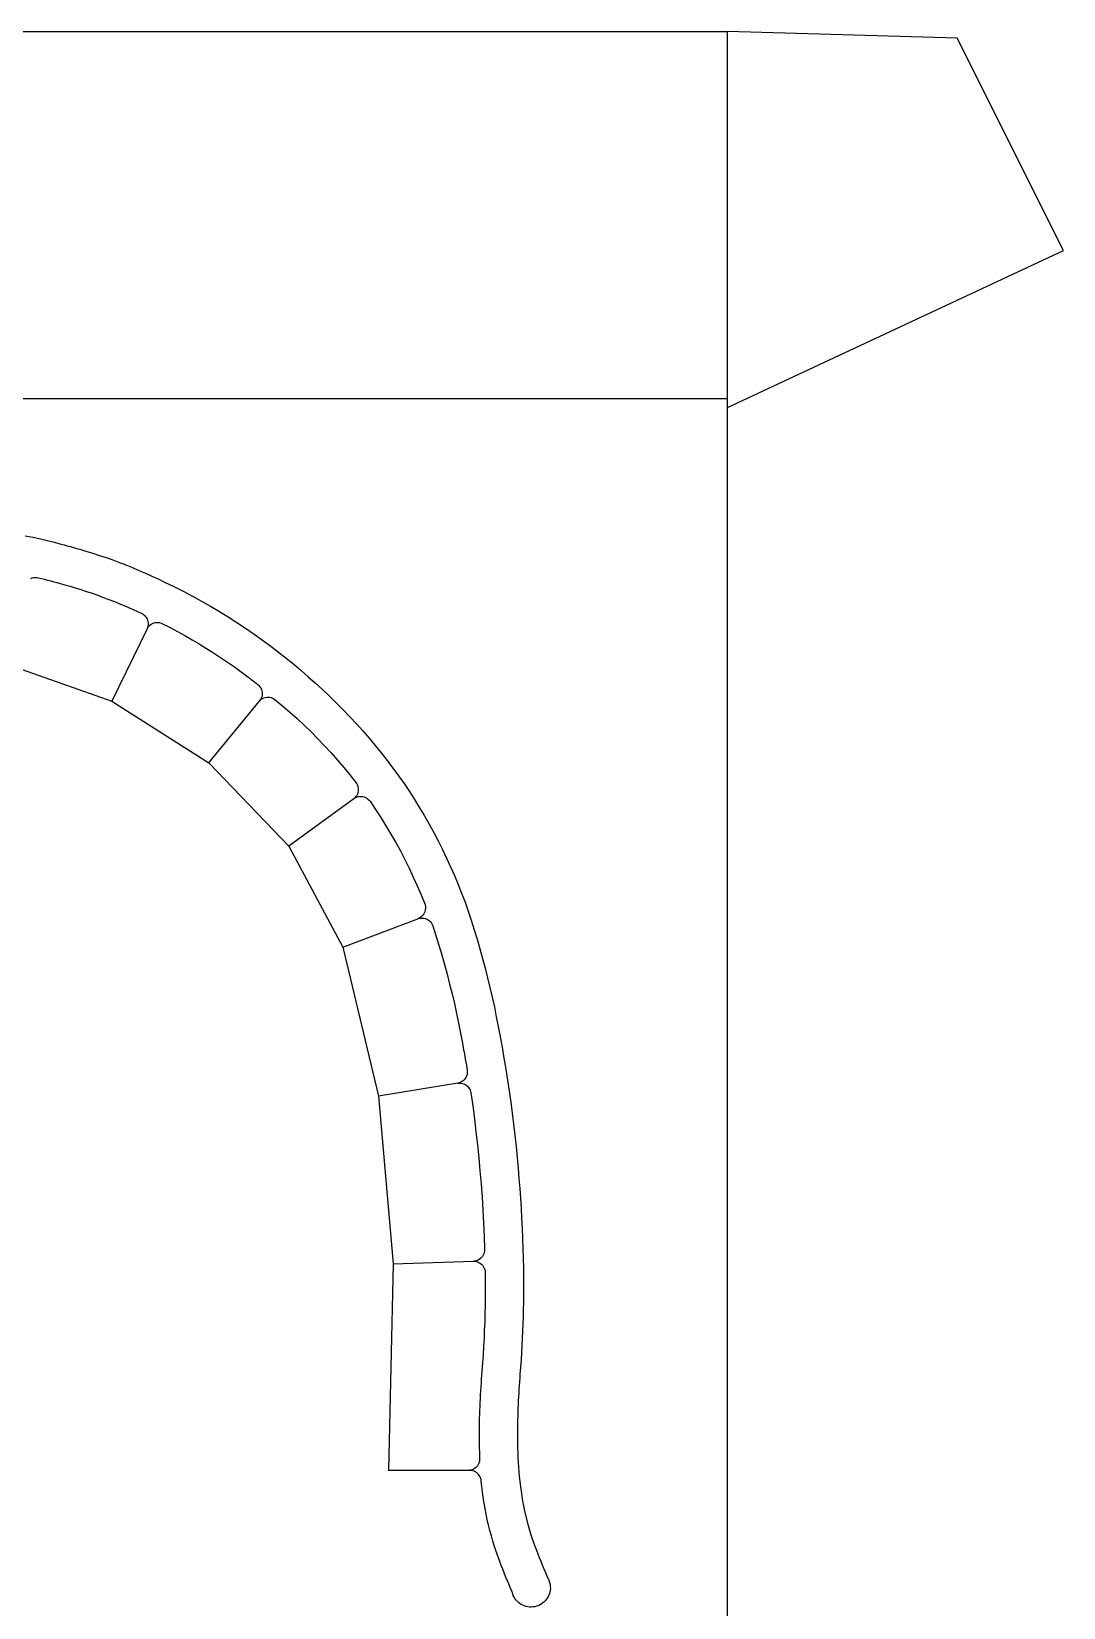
# Model space of a CAD drawing. Header units: millimetres. Extents: x 0 to 945, y 0 to 371.
# Drawn here: x 482.9 to 617.7, y 142.7 to 348.6 of the extents above; entities that cross this region are included whole.
import ezdxf

# ---------------------------------------------------------------- set-up
doc = ezdxf.new("R2010")
doc.units = ezdxf.units.MM
doc.layers.add('CREASE', color=5, linetype='CONTINUOUS')
doc.layers.add('CUT', color=1, linetype='CONTINUOUS')

msp = doc.modelspace()

# ---------------------------------------------------------------- linework, layer by layer
at = {"layer": 'CREASE'}
for p, q in [((573.7793, 299.5002), (617.7001, 319.9804)), ((573.7793, 300.6108), (371.7724, 300.6108)), ((573.7793, 83.6027), (573.7793, 299.5002)), ((480.1553, 265.7683), (493.3664, 261.1286)), ((493.3664, 261.1286), (506.0071, 253.0588)), ((506.0071, 253.0588), (516.4667, 242.1876)), ((516.4667, 242.1876), (523.5469, 228.9679)), ((523.5469, 228.9679), (528.1771, 209.5073)), ((528.1771, 209.5073), (530.1079, 187.5966)), ((530.1079, 187.5966), (529.4778, 160.6049))]:
    msp.add_line(p, q, dxfattribs=at)
at = {"layer": 'CUT'}
for p, q in [((472.7758, 348.6118), (573.7793, 348.6118)), ((603.8205, 347.7616), (573.7793, 348.6118)), ((573.7793, 299.5002), (573.7793, 348.6118)), ((617.7001, 319.9804), (603.8205, 347.7616)), ((482.0267, 282.739), (483.0353, 282.539)), ((483.0353, 282.539), (484.0453, 282.3199)), ((484.0453, 282.3199), (485.0557, 282.079)), ((485.0557, 282.079), (485.4663, 281.97)), ((485.4663, 281.97), (485.8756, 281.8694)), ((485.8756, 281.8694), (486.6968, 281.6489)), ((486.6968, 281.6489), (487.106, 281.5399)), ((487.106, 281.5399), (487.5167, 281.4299)), ((487.5167, 281.4299), (487.9259, 281.3099)), ((487.9259, 281.3099), (488.3365, 281.1999)), ((488.3365, 281.1999), (488.7362, 281.0799)), ((488.7362, 281.0799), (489.1454, 280.9695)), ((489.1454, 280.9695), (489.9667, 280.73)), ((489.9667, 280.73), (490.8462, 280.4502)), ((490.8462, 280.4502), (491.7154, 280.169)), ((491.7154, 280.169), (492.5864, 279.8699)), ((492.5864, 279.8699), (493.456, 279.5598)), ((493.456, 279.5598), (494.3271, 279.2388)), ((494.3271, 279.2388), (495.1867, 278.9093)), ((495.1867, 278.9093), (496.0359, 278.5593)), ((496.0359, 278.5593), (496.8861, 278.2094)), ((496.8861, 278.2094), (497.7363, 277.8386)), ((482.7461, 277.1496), (482.9263, 277.2198)), ((482.9263, 277.2198), (483.1264, 277.2696)), ((483.1264, 277.2696), (483.326, 277.289)), ((483.326, 277.289), (483.5356, 277.2791)), ((483.5356, 277.2791), (483.756, 277.2488)), ((483.756, 277.2488), (484.1558, 277.1496)), ((484.1558, 277.1496), (484.5569, 277.0395)), ((484.5569, 277.0395), (484.9562, 276.9387)), ((484.9562, 276.9387), (485.3559, 276.83)), ((485.3559, 276.83), (485.7556, 276.7196)), ((485.7556, 276.7196), (486.1567, 276.6095)), ((486.1567, 276.6095), (487.3554, 276.2786)), ((487.3554, 276.2786), (487.7456, 276.17)), ((487.7456, 276.17), (488.1464, 276.0486)), ((488.1464, 276.0486), (488.5461, 275.9287)), ((497.7363, 277.8386), (498.577, 277.4692)), ((498.577, 277.4692), (499.4162, 277.0794)), ((499.4162, 277.0794), (500.247, 276.6797)), ((500.247, 276.6797), (501.4665, 276.0899)), ((501.4665, 276.0899), (502.6766, 275.4796)), ((488.5461, 275.9287), (489.2862, 275.6986)), ((489.2862, 275.6986), (490.026, 275.4588)), ((490.026, 275.4588), (490.7661, 275.2093)), ((490.7661, 275.2093), (491.4964, 274.949)), ((491.4964, 274.949), (492.227, 274.6788)), ((492.227, 274.6788), (492.9558, 274.4089)), ((492.9558, 274.4089), (493.6765, 274.1193)), ((493.6765, 274.1193), (494.3958, 273.8286)), ((502.6766, 275.4796), (503.8767, 274.8499)), ((503.8767, 274.8499), (505.0564, 274.1993)), ((505.0564, 274.1993), (506.2375, 273.5294)), ((494.3958, 273.8286), (495.1165, 273.5294)), ((495.1165, 273.5294), (495.8264, 273.2197)), ((495.8264, 273.2197), (496.5361, 272.8997)), ((496.5361, 272.8997), (497.247, 272.5692)), ((497.247, 272.5692), (497.4262, 272.4697)), ((497.4262, 272.4697), (497.586, 272.3487)), ((497.586, 272.3487), (497.7268, 272.2093)), ((497.7268, 272.2093), (497.8464, 272.059)), ((497.8464, 272.059), (497.9473, 271.8897)), ((497.9473, 271.8897), (498.016, 271.7091)), ((506.2375, 273.5294), (507.4074, 272.839)), ((507.4074, 272.839), (508.5567, 272.1296)), ((508.5567, 272.1296), (509.6961, 271.399)), ((497.9568, 270.5587), (493.3664, 261.1286)), ((498.027, 270.7488), (497.9568, 270.5587)), ((497.9568, 270.5587), (498.0559, 270.7389)), ((498.016, 271.7091), (498.0668, 271.5288)), ((498.0767, 270.9485), (498.027, 270.7488)), ((498.0559, 270.7389), (498.1758, 270.8988)), ((498.0668, 271.5288), (498.0958, 271.3383)), ((498.1071, 271.1386), (498.0767, 270.9485)), ((498.0958, 271.3383), (498.1071, 271.1386)), ((498.1758, 270.8988), (498.3163, 271.0395)), ((498.3163, 271.0395), (498.4764, 271.1595)), ((498.4764, 271.1595), (498.6472, 271.2491)), ((498.6472, 271.2491), (498.8264, 271.3288)), ((498.8264, 271.3288), (499.0066, 271.3785)), ((499.0066, 271.3785), (499.2066, 271.399)), ((499.2066, 271.399), (499.3968, 271.399)), ((499.3968, 271.399), (499.5965, 271.3785)), ((499.5965, 271.3785), (499.7866, 271.3193)), ((499.7866, 271.3193), (499.9768, 271.2392)), ((499.9768, 271.2392), (500.9568, 270.7389)), ((500.9568, 270.7389), (501.917, 270.2196)), ((501.917, 270.2196), (502.8762, 269.6891)), ((509.6961, 271.399), (510.8275, 270.6493)), ((510.8275, 270.6493), (511.9465, 269.8792)), ((511.9465, 269.8792), (513.0475, 269.0894)), ((502.8762, 269.6891), (503.827, 269.1486)), ((503.827, 269.1486), (504.7672, 268.5891)), ((504.7672, 268.5891), (505.7069, 268.0091)), ((505.7069, 268.0091), (506.6273, 267.4288)), ((513.0475, 269.0894), (514.1376, 268.2794)), ((514.1376, 268.2794), (515.1367, 267.5184)), ((506.6273, 267.4288), (507.5463, 266.8295)), ((507.5463, 266.8295), (508.4575, 266.2093)), ((508.4575, 266.2093), (509.3571, 265.5894)), ((515.1367, 267.5184), (516.1277, 266.7384)), ((516.1277, 266.7384), (517.1073, 265.9394)), ((517.1073, 265.9394), (518.0679, 265.1291)), ((509.3571, 265.5894), (510.2475, 264.9389)), ((510.2475, 264.9389), (511.1267, 264.2884)), ((511.1267, 264.2884), (511.2368, 264.2087)), ((511.2368, 264.2087), (511.3376, 264.1286)), ((511.3376, 264.1286), (511.4463, 264.0485)), ((511.4463, 264.0485), (511.5567, 263.9593)), ((511.5567, 263.9593), (511.7772, 263.7991)), ((511.7772, 263.7991), (511.8763, 263.7194)), ((511.8763, 263.7194), (511.9864, 263.6284)), ((511.9864, 263.6284), (512.2069, 263.4685)), ((518.0679, 265.1291), (519.0172, 264.3092)), ((519.0172, 264.3092), (519.9571, 263.4685)), ((512.2069, 263.4685), (512.3078, 263.3789)), ((512.3078, 263.3789), (512.4164, 263.2989)), ((512.4164, 263.2989), (512.5667, 263.1585)), ((512.5667, 263.1585), (512.6976, 263.0082)), ((512.6976, 263.0082), (512.8066, 262.8388)), ((512.8673, 261.5187), (512.7664, 261.3395)), ((512.8066, 262.8388), (512.8863, 262.6582)), ((512.9262, 261.699), (512.8673, 261.5187)), ((512.8863, 262.6582), (512.947, 262.4695)), ((512.9773, 261.899), (512.9262, 261.699)), ((512.947, 262.4695), (512.9773, 262.2793)), ((512.9773, 262.2793), (512.9869, 262.0892)), ((512.9869, 262.0892), (512.9773, 261.899)), ((513.0475, 261.469), (513.2268, 261.5487)), ((513.2268, 261.5487), (513.4074, 261.5985)), ((513.4074, 261.5985), (513.5975, 261.6288)), ((513.5975, 261.6288), (513.7877, 261.6383)), ((513.7877, 261.6383), (513.9764, 261.6193)), ((513.9764, 261.6193), (514.1665, 261.5791)), ((514.1665, 261.5791), (514.3472, 261.5089)), ((519.9571, 263.4685), (520.8873, 262.6183)), ((520.8873, 262.6183), (521.7968, 261.7488)), ((521.7968, 261.7488), (522.6967, 260.8682)), ((506.0071, 253.0588), (512.5875, 261.0887)), ((512.5875, 261.0887), (512.7265, 261.239)), ((512.7664, 261.3395), (512.6464, 261.1684)), ((512.7265, 261.239), (512.8768, 261.3586)), ((512.8768, 261.3586), (513.0475, 261.469)), ((514.3472, 261.5089), (514.5278, 261.4193)), ((514.5278, 261.4193), (514.6971, 261.2983)), ((514.6971, 261.2983), (515.6673, 260.4989)), ((515.6673, 260.4989), (516.6166, 259.6691)), ((516.6166, 259.6691), (517.5564, 258.8288)), ((522.6967, 260.8682), (523.5868, 259.9683)), ((523.5868, 259.9683), (524.4578, 259.0588)), ((517.5564, 258.8288), (518.4771, 257.9687)), ((518.4771, 257.9687), (519.3866, 257.0882)), ((524.4578, 259.0588), (525.3175, 258.1384)), ((525.3175, 258.1384), (526.1568, 257.2191)), ((519.3866, 257.0882), (520.2767, 256.1981)), ((520.2767, 256.1981), (521.1477, 255.2883)), ((526.1568, 257.2191), (526.977, 256.2683)), ((526.977, 256.2683), (527.7774, 255.3187)), ((521.1477, 255.2883), (521.9979, 254.3584)), ((521.9979, 254.3584), (522.8371, 253.4087)), ((522.8371, 253.4087), (523.657, 252.4485)), ((527.7774, 255.3187), (528.5574, 254.3485)), ((528.5574, 254.3485), (529.3279, 253.3689)), ((529.3279, 253.3689), (530.0775, 252.3684)), ((523.657, 252.4485), (524.4578, 251.4783)), ((524.4578, 251.4783), (525.2378, 250.4888)), ((530.0775, 252.3684), (530.8173, 251.3584)), ((530.8173, 251.3584), (531.5271, 250.3385)), ((525.2378, 250.4888), (525.3577, 250.3082)), ((525.3577, 250.3082), (525.4374, 250.1276)), ((525.4967, 249.1687), (525.4279, 248.9785)), ((525.4374, 250.1276), (525.508, 249.9388)), ((525.537, 249.3588), (525.4967, 249.1687)), ((525.508, 249.9388), (525.537, 249.7487)), ((525.537, 249.7487), (525.5479, 249.549)), ((525.5479, 249.549), (525.537, 249.3588)), ((531.5271, 250.3385), (532.227, 249.2982)), ((532.227, 249.2982), (532.9079, 248.2578)), ((524.9499, 248.3686), (516.4667, 242.1876)), ((525.097, 248.4878), (524.9499, 248.3686)), ((524.9499, 248.3686), (524.9774, 248.3887)), ((524.9774, 248.3887), (525.1468, 248.4988)), ((525.2283, 248.6381), (525.097, 248.4878)), ((525.1468, 248.4988), (525.3369, 248.5789)), ((525.3479, 248.8089), (525.2283, 248.6381)), ((525.3369, 248.5789), (525.527, 248.6381)), ((525.4279, 248.9785), (525.3479, 248.8089)), ((525.527, 248.6381), (525.7172, 248.6685)), ((525.7172, 248.6685), (525.9172, 248.6685)), ((525.9172, 248.6685), (526.1074, 248.6476)), ((526.1074, 248.6476), (526.2975, 248.6078)), ((526.2975, 248.6078), (526.4782, 248.539)), ((526.4782, 248.539), (526.6475, 248.4381)), ((526.6475, 248.4381), (526.8073, 248.328)), ((526.8073, 248.328), (526.9576, 248.1887)), ((526.9576, 248.1887), (527.087, 248.0289)), ((527.087, 248.0289), (527.7982, 246.979)), ((532.9079, 248.2578), (533.5679, 247.1981)), ((533.5679, 247.1981), (534.217, 246.1288)), ((527.7982, 246.979), (528.4872, 245.9178)), ((528.4872, 245.9178), (529.1568, 244.8387)), ((534.217, 246.1288), (534.8277, 245.0483)), ((534.8277, 245.0483), (535.4285, 243.9486)), ((529.1568, 244.8387), (529.8073, 243.7486)), ((529.8073, 243.7486), (530.437, 242.6476)), ((535.4285, 243.9486), (536.007, 242.8476)), ((530.437, 242.6476), (531.0477, 241.5385)), ((531.0477, 241.5385), (531.6276, 240.418)), ((536.007, 242.8476), (536.5679, 241.7286)), ((536.5679, 241.7286), (537.0971, 240.6082)), ((531.6276, 240.418), (532.1981, 239.2881)), ((532.1981, 239.2881), (532.7371, 238.1373)), ((537.0971, 240.6082), (537.6182, 239.4783)), ((537.6182, 239.4783), (538.1184, 238.3275)), ((532.7371, 238.1373), (533.2578, 236.988)), ((533.2578, 236.988), (533.7471, 235.8182)), ((538.1184, 238.3275), (538.5978, 237.1781)), ((538.5978, 237.1781), (539.0582, 236.0179)), ((533.7471, 235.8182), (534.228, 234.6484)), ((539.0582, 236.0179), (539.4978, 234.8576)), ((539.4978, 234.8576), (539.9084, 233.6782)), ((523.5469, 228.9679), (533.3379, 232.6873)), ((533.3379, 232.6873), (533.5376, 232.748)), ((533.5474, 232.7783), (533.3573, 232.6982)), ((533.5376, 232.748), (533.7376, 232.7783)), ((533.7182, 232.8883), (533.5474, 232.7783)), ((533.8671, 233.0178), (533.7182, 232.8883)), ((533.7376, 232.7783), (533.9373, 232.7783)), ((533.998, 233.1572), (533.8671, 233.0178)), ((533.9373, 232.7783), (534.1369, 232.7575)), ((534.1179, 233.3184), (533.998, 233.1572)), ((534.1976, 233.4877), (534.1179, 233.3184)), ((534.1369, 232.7575), (534.3275, 232.7081)), ((534.2682, 233.6683), (534.1976, 233.4877)), ((534.228, 234.6484), (534.2872, 234.4483)), ((534.308, 233.8571), (534.2682, 233.6683)), ((534.2872, 234.4483), (534.3176, 234.2473)), ((534.3275, 234.0472), (534.308, 233.8571)), ((534.3176, 234.2473), (534.3275, 234.0472)), ((534.3275, 232.7081), (534.5176, 232.6375)), ((539.9084, 233.6782), (540.3081, 232.4985)), ((534.5176, 232.6375), (534.6883, 232.5384)), ((534.6883, 232.5384), (534.8481, 232.417)), ((534.8481, 232.417), (534.9875, 232.278)), ((534.9875, 232.278), (535.1071, 232.1182)), ((535.1071, 232.1182), (535.2175, 231.9471)), ((535.2175, 231.9471), (535.2976, 231.7475)), ((535.2976, 231.7475), (535.6983, 230.4976)), ((540.3081, 232.4985), (540.6979, 231.2582)), ((540.6979, 231.2582), (541.0673, 230.0083)), ((535.6983, 230.4976), (536.0885, 229.2382)), ((536.0885, 229.2382), (536.4579, 227.977)), ((541.0673, 230.0083), (541.4381, 228.757)), ((541.4381, 228.757), (541.788, 227.4975)), ((536.4579, 227.977), (536.8174, 226.708)), ((536.8174, 226.708), (537.1578, 225.4373)), ((541.788, 227.4975), (542.1175, 226.2382)), ((537.1578, 225.4373), (537.4883, 224.1571)), ((542.1175, 226.2382), (542.4385, 224.9674)), ((542.4385, 224.9674), (542.7486, 223.708)), ((537.4883, 224.1571), (537.8083, 222.8769)), ((537.8083, 222.8769), (538.1071, 221.5966)), ((542.7486, 223.708), (543.0474, 222.4373)), ((543.0474, 222.4373), (543.3286, 221.1571)), ((538.1071, 221.5966), (538.3883, 220.3069)), ((543.3286, 221.1571), (543.5879, 219.8768)), ((538.3883, 220.3069), (538.6585, 219.0267)), ((538.6585, 219.0267), (538.9174, 217.7274)), ((543.5879, 219.8768), (543.8383, 218.6079)), ((543.8383, 218.6079), (544.0782, 217.3168)), ((538.9174, 217.7274), (539.1574, 216.4373)), ((539.1574, 216.4373), (539.2081, 216.1466)), ((544.0782, 217.3168), (544.3386, 215.8972)), ((539.2081, 216.1466), (539.2674, 215.8478)), ((539.2674, 215.8478), (539.3185, 215.5567)), ((539.3185, 215.5567), (539.3778, 215.2675)), ((539.3778, 215.2675), (539.4276, 214.9768)), ((539.4276, 214.9768), (539.4784, 214.6776)), ((539.4784, 214.6776), (539.5281, 214.3869)), ((539.5281, 214.3869), (539.5775, 214.0864)), ((544.3386, 215.8972), (544.588, 214.467)), ((544.588, 214.467), (544.8279, 213.0266)), ((539.5775, 214.0864), (539.6272, 213.7971)), ((539.6974, 212.1366), (539.6177, 211.9573)), ((539.6272, 213.7971), (539.6784, 213.5078)), ((539.6784, 213.5078), (539.7278, 213.2072)), ((539.7581, 212.3172), (539.6974, 212.1366)), ((539.7278, 213.2072), (539.7775, 212.9165)), ((539.7885, 212.5169), (539.7581, 212.3172)), ((539.7775, 212.9165), (539.798, 212.7169)), ((539.798, 212.7169), (539.7885, 212.5169)), ((544.8279, 213.0266), (545.0582, 211.5979)), ((538.5481, 211.1968), (528.1771, 209.5073)), ((538.7382, 211.2366), (538.5372, 211.1872)), ((538.5372, 211.1872), (538.7481, 211.2063)), ((538.9284, 211.3072), (538.7382, 211.2366)), ((538.7481, 211.2063), (538.9478, 211.2063)), ((539.0981, 211.4077), (538.9284, 211.3072)), ((538.9478, 211.2063), (539.1379, 211.1664)), ((539.2579, 211.5164), (539.0981, 211.4077)), ((539.1379, 211.1664), (539.3281, 211.1071)), ((539.3986, 211.6472), (539.2579, 211.5164)), ((539.3281, 211.1071), (539.5073, 211.0274)), ((539.5182, 211.7975), (539.3986, 211.6472)), ((539.5073, 211.0274), (539.6685, 210.9265)), ((539.6177, 211.9573), (539.5182, 211.7975)), ((539.6685, 210.9265), (539.8174, 210.7971)), ((539.8174, 210.7971), (539.9483, 210.6567)), ((539.9483, 210.6567), (540.0587, 210.4968)), ((540.0587, 210.4968), (540.1578, 210.3271)), ((540.1578, 210.3271), (540.228, 210.137)), ((540.228, 210.137), (540.2679, 209.9275)), ((545.0582, 211.5979), (545.2674, 210.1578)), ((545.2674, 210.1578), (545.4784, 208.7178)), ((540.2679, 209.9275), (540.5077, 208.2366)), ((540.5077, 208.2366), (540.7282, 206.5362)), ((545.4784, 208.7178), (545.6685, 207.2777)), ((540.7282, 206.5362), (540.9279, 204.8468)), ((545.6685, 207.2777), (545.8478, 205.8377)), ((540.9279, 204.8468), (541.1184, 203.1365)), ((545.8478, 205.8377), (546.0076, 204.3977)), ((546.0076, 204.3977), (546.1688, 202.9463)), ((541.1184, 203.1365), (541.2973, 201.4361)), ((546.1688, 202.9463), (546.3078, 201.5063)), ((541.2973, 201.4361), (541.4476, 199.7371)), ((546.3078, 201.5063), (546.4376, 200.0567)), ((546.4376, 200.0567), (546.5477, 198.7571)), ((541.4476, 199.7371), (541.5979, 198.0269)), ((541.5979, 198.0269), (541.7178, 196.3166)), ((546.5477, 198.7571), (546.6482, 197.4564)), ((541.7178, 196.3166), (541.8279, 194.6162)), ((546.6482, 197.4564), (546.7378, 196.1568)), ((546.7378, 196.1568), (546.8179, 194.8561)), ((541.8279, 194.6162), (541.9175, 192.9059)), ((546.8179, 194.8561), (546.8976, 193.5564)), ((541.9175, 192.9059), (541.9975, 191.196)), ((546.8976, 193.5564), (546.9583, 192.2572)), ((546.9583, 192.2572), (547.008, 190.9561)), ((541.9975, 191.196), (542.0582, 189.4857)), ((542.0582, 189.4857), (542.0483, 189.2861)), ((547.008, 190.9561), (547.0574, 189.647)), ((547.0574, 189.647), (547.0878, 188.3463)), ((530.1079, 187.5966), (540.5878, 187.9367)), ((540.5878, 187.9367), (540.7985, 187.9258)), ((540.8178, 187.9561), (540.6182, 187.9367)), ((540.7985, 187.9258), (540.9985, 187.8968)), ((541.008, 188.0059), (540.8178, 187.9561)), ((540.9985, 187.8968), (541.1886, 187.8362)), ((541.1886, 188.0761), (541.008, 188.0059)), ((541.358, 188.1657), (541.1886, 188.0761)), ((541.1886, 187.8362), (541.358, 187.7466)), ((541.5178, 188.2757), (541.358, 188.1657)), ((541.358, 187.7466), (541.5277, 187.646)), ((541.6585, 188.4165), (541.5178, 188.2757)), ((541.5277, 187.646), (541.6776, 187.5165)), ((541.7785, 188.5569), (541.6585, 188.4165)), ((541.6776, 187.5165), (541.8088, 187.3761)), ((541.8776, 188.7266), (541.7785, 188.5569)), ((541.9573, 188.8959), (541.8776, 188.7266)), ((542.018, 189.086), (541.9573, 188.8959)), ((542.0483, 189.2861), (542.018, 189.086)), ((547.0878, 188.3463), (547.1181, 187.0467)), ((541.8088, 187.3761), (541.9175, 187.216)), ((541.9175, 187.216), (542.0085, 187.0467)), ((542.0085, 187.0467), (542.0773, 186.8565)), ((542.0773, 186.8565), (542.1175, 186.6565)), ((542.1175, 186.6565), (542.138, 186.4568)), ((542.138, 186.4568), (542.1478, 185.3766)), ((542.1478, 185.3766), (542.1478, 184.3056)), ((547.1181, 187.0467), (547.1375, 185.7456)), ((547.1375, 185.7456), (547.1485, 184.4368)), ((542.1478, 184.3056), (542.138, 183.2363)), ((547.1375, 183.5065), (547.128, 182.5667)), ((547.1485, 184.4368), (547.1375, 183.5065)), ((542.1175, 182.1561), (542.0981, 181.0865)), ((542.138, 183.2363), (542.1175, 182.1561)), ((547.1086, 181.6255), (547.0878, 180.6857)), ((547.128, 182.5667), (547.1086, 181.6255)), ((542.0678, 180.0158), (542.018, 178.9356)), ((542.0981, 181.0865), (542.0678, 180.0158)), ((547.0574, 179.7459), (546.9777, 177.8663)), ((547.0878, 180.6857), (547.0574, 179.7459)), ((541.9782, 177.8663), (541.9175, 176.7953)), ((542.018, 178.9356), (541.9782, 177.8663)), ((546.9777, 177.8663), (546.928, 176.936)), ((541.8487, 175.726), (541.7785, 174.6553)), ((541.9175, 176.7953), (541.8487, 175.726)), ((546.8179, 175.0564), (546.7587, 174.1152)), ((546.8786, 175.9962), (546.8179, 175.0564)), ((546.928, 176.936), (546.8786, 175.9962)), ((541.6585, 173.0664), (541.6187, 172.5553)), ((541.6984, 173.5861), (541.6585, 173.0664)), ((541.7785, 174.6553), (541.6984, 173.5861)), ((546.6786, 173.1864), (546.6482, 172.6956)), ((546.7587, 174.1152), (546.6786, 173.1864)), ((541.5277, 171.0062), (541.4987, 170.495)), ((541.558, 171.5258), (541.5277, 171.0062)), ((541.5883, 172.0356), (541.558, 171.5258)), ((541.6187, 172.5553), (541.5883, 172.0356)), ((546.5477, 171.2062), (546.5187, 170.7155)), ((546.578, 171.7065), (546.5477, 171.2062)), ((546.6084, 172.1954), (546.578, 171.7065)), ((546.6482, 172.6956), (546.6084, 172.1954)), ((541.4172, 168.946), (541.3978, 168.4253)), ((541.4476, 169.4656), (541.4172, 168.946)), ((541.4684, 169.9754), (541.4476, 169.4656)), ((541.4987, 170.495), (541.4684, 169.9754)), ((546.4376, 169.2257), (546.4182, 168.7354)), ((546.4581, 169.726), (546.4376, 169.2257)), ((546.4884, 170.2153), (546.4581, 169.726)), ((546.5187, 170.7155), (546.4884, 170.2153)), ((541.358, 166.9658), (541.3484, 166.5248)), ((541.3679, 167.3959), (541.358, 166.9658)), ((541.3774, 167.9155), (541.3679, 167.3959)), ((541.3978, 168.4253), (541.3774, 167.9155)), ((546.3685, 167.2551), (546.348, 166.6353)), ((546.3784, 167.7458), (546.3685, 167.2551)), ((546.3974, 168.2351), (546.3784, 167.7458)), ((546.4182, 168.7354), (546.3974, 168.2351)), ((541.3484, 166.5248), (541.3375, 166.0948)), ((541.3375, 166.0948), (541.3375, 164.7857)), ((541.3375, 164.7857), (541.3484, 164.3447)), ((546.348, 166.6353), (546.3381, 166.0052)), ((546.3381, 166.0052), (546.3381, 164.7652)), ((546.3381, 164.7652), (546.348, 164.145)), ((541.3484, 164.3447), (541.3484, 163.915)), ((541.3484, 163.915), (541.358, 163.4754)), ((541.358, 163.4754), (541.3774, 163.0454)), ((541.3774, 163.0454), (541.3978, 162.6059)), ((546.348, 164.145), (546.3685, 163.5248)), ((546.3685, 163.5248), (546.3879, 162.9047)), ((546.3879, 162.9047), (546.4182, 162.2859)), ((540.1275, 160.6158), (539.9179, 160.6049)), ((540.3271, 160.6557), (540.1275, 160.6158)), ((540.5173, 160.7248), (540.3271, 160.6557)), ((540.6979, 160.8155), (540.5173, 160.7248)), ((540.8577, 160.9354), (540.6979, 160.8155)), ((540.9985, 161.0653), (540.8577, 160.9354)), ((541.1279, 161.2152), (540.9985, 161.0653)), ((541.2285, 161.3849), (541.1279, 161.2152)), ((541.3181, 161.5655), (541.2285, 161.3849)), ((541.3774, 161.7557), (541.3181, 161.5655)), ((541.4077, 161.9649), (541.3774, 161.7557)), ((541.3978, 162.6059), (541.4077, 162.1758)), ((541.4077, 162.1758), (541.4077, 161.9649)), ((546.4182, 162.2859), (546.4486, 161.6661)), ((546.4486, 161.6661), (546.4884, 161.0459)), ((546.4884, 161.0459), (546.5875, 159.8055)), ((539.9179, 160.6049), (529.4778, 160.6049)), ((540.1275, 160.6049), (539.9179, 160.6049)), ((540.3176, 160.5855), (540.1275, 160.6049)), ((540.4982, 160.5551), (540.3176, 160.5855)), ((540.6775, 160.4959), (540.4982, 160.5551)), ((540.8387, 160.4148), (540.6775, 160.4959)), ((540.9985, 160.3251), (540.8387, 160.4148)), ((541.1375, 160.2147), (540.9985, 160.3251)), ((541.2574, 160.0853), (541.1375, 160.2147)), ((541.3679, 159.935), (541.2574, 160.0853)), ((541.4585, 159.785), (541.3679, 159.935)), ((541.5386, 159.6153), (541.4585, 159.785)), ((541.5883, 159.4347), (541.5386, 159.6153)), ((541.6187, 159.2446), (541.5883, 159.4347)), ((541.6984, 158.5158), (541.6187, 159.2446)), ((546.5875, 159.8055), (546.6482, 159.1649)), ((546.6482, 159.1649), (546.7283, 158.5158)), ((541.7785, 157.7855), (541.6984, 158.5158)), ((541.8776, 157.0648), (541.7785, 157.7855)), ((541.9975, 156.3356), (541.8776, 157.0648)), ((546.7283, 158.5158), (546.8179, 157.8751)), ((546.8179, 157.8751), (546.9185, 157.2355)), ((546.9185, 157.2355), (547.0285, 156.5949)), ((547.0285, 156.5949), (547.1485, 155.9553)), ((542.1175, 155.6149), (541.9975, 156.3356)), ((542.2579, 154.8955), (542.1175, 155.6149)), ((542.4082, 154.1847), (542.2579, 154.8955)), ((547.1485, 155.9553), (547.2779, 155.3146)), ((547.2779, 155.3146), (547.5785, 154.0549)), ((542.5775, 153.4654), (542.4082, 154.1847)), ((542.7486, 152.7556), (542.5775, 153.4654)), ((542.9388, 152.0553), (542.7486, 152.7556)), ((547.5785, 154.0549), (547.7478, 153.4252)), ((547.7478, 153.4252), (547.9284, 152.805)), ((547.9284, 152.805), (548.1186, 152.1852)), ((543.1479, 151.3445), (542.9388, 152.0553)), ((543.3575, 150.6442), (543.1479, 151.3445)), ((543.5286, 150.1553), (543.3575, 150.6442)), ((548.1186, 152.1852), (548.4576, 151.1847)), ((548.4576, 151.1847), (548.6383, 150.6954)), ((548.6383, 150.6954), (548.8284, 150.2047)), ((543.6979, 149.6646), (543.5286, 150.1553)), ((543.8786, 149.1752), (543.6979, 149.6646)), ((544.0578, 148.6849), (543.8786, 149.1752)), ((544.2381, 148.1956), (544.0578, 148.6849)), ((548.8284, 150.2047), (549.009, 149.7044)), ((549.009, 149.7044), (549.1977, 149.2155)), ((549.1977, 149.2155), (549.3988, 148.7248)), ((549.3988, 148.7248), (549.5988, 148.2453)), ((544.4282, 147.7049), (544.2381, 148.1956)), ((544.6183, 147.2254), (544.4282, 147.7049)), ((544.8085, 146.7446), (544.6183, 147.2254)), ((545.0085, 146.2553), (544.8085, 146.7446)), ((545.2082, 145.7745), (545.0085, 146.2553)), ((549.5988, 148.2453), (549.7985, 147.7546)), ((549.7985, 147.7546), (550.0081, 147.2752)), ((549.7985, 147.7546), (550.0081, 147.2653)), ((550.0081, 147.2752), (550.2078, 146.7845)), ((550.0081, 147.2653), (550.2078, 146.7845)), ((550.2078, 146.7845), (550.4282, 146.305)), ((550.4282, 146.305), (550.5083, 146.0955)), ((545.4082, 145.2947), (545.2082, 145.7745)), ((545.6174, 144.8248), (545.4082, 145.2947)), ((545.7278, 144.4748), (545.6174, 144.8248)), ((545.8076, 144.2653), (545.7278, 144.4748)), ((545.9084, 144.0547), (545.8076, 144.2653)), ((550.4586, 144.3245), (550.3676, 144.1154)), ((550.5387, 144.5341), (550.4586, 144.3245)), ((550.5083, 146.0955), (550.5785, 145.875)), ((550.5881, 144.7546), (550.5387, 144.5341)), ((550.5785, 145.875), (550.6184, 145.645)), ((550.6283, 144.9751), (550.5881, 144.7546)), ((550.6184, 145.645), (550.6378, 145.4245)), ((550.6487, 145.1942), (550.6283, 144.9751)), ((550.6378, 145.4245), (550.6487, 145.1942)), ((546.0284, 143.8645), (545.9084, 144.0547)), ((546.1579, 143.6744), (546.0284, 143.8645)), ((546.3078, 143.5146), (546.1579, 143.6744)), ((546.4775, 143.3544), (546.3078, 143.5146)), ((546.6482, 143.2154), (546.4775, 143.3544)), ((546.8384, 143.0941), (546.6482, 143.2154)), ((547.0384, 142.9949), (546.8384, 143.0941)), ((547.2479, 142.9053), (547.0384, 142.9949)), ((547.4684, 142.8351), (547.2479, 142.9053)), ((547.6984, 142.7854), (547.4684, 142.8351)), ((547.9284, 142.755), (547.6984, 142.7854)), ((548.1588, 142.7441), (547.9284, 142.755)), ((548.3779, 142.7649), (548.1588, 142.7441)), ((548.6079, 142.7949), (548.3779, 142.7649)), ((548.8284, 142.8446), (548.6079, 142.7949)), ((549.0379, 142.9149), (548.8284, 142.8446)), ((549.2376, 143.0143), (549.0379, 142.9149)), ((549.4387, 143.1149), (549.2376, 143.0143)), ((549.6278, 143.2444), (549.4387, 143.1149)), ((549.7985, 143.3847), (549.6278, 143.2444)), ((549.9678, 143.5446), (549.7985, 143.3847)), ((550.1181, 143.7252), (549.9678, 143.5446)), ((550.2476, 143.9153), (550.1181, 143.7252)), ((550.3676, 144.1154), (550.2476, 143.9153))]:
    msp.add_line(p, q, dxfattribs=at)

doc.saveas('drawing.dxf')
